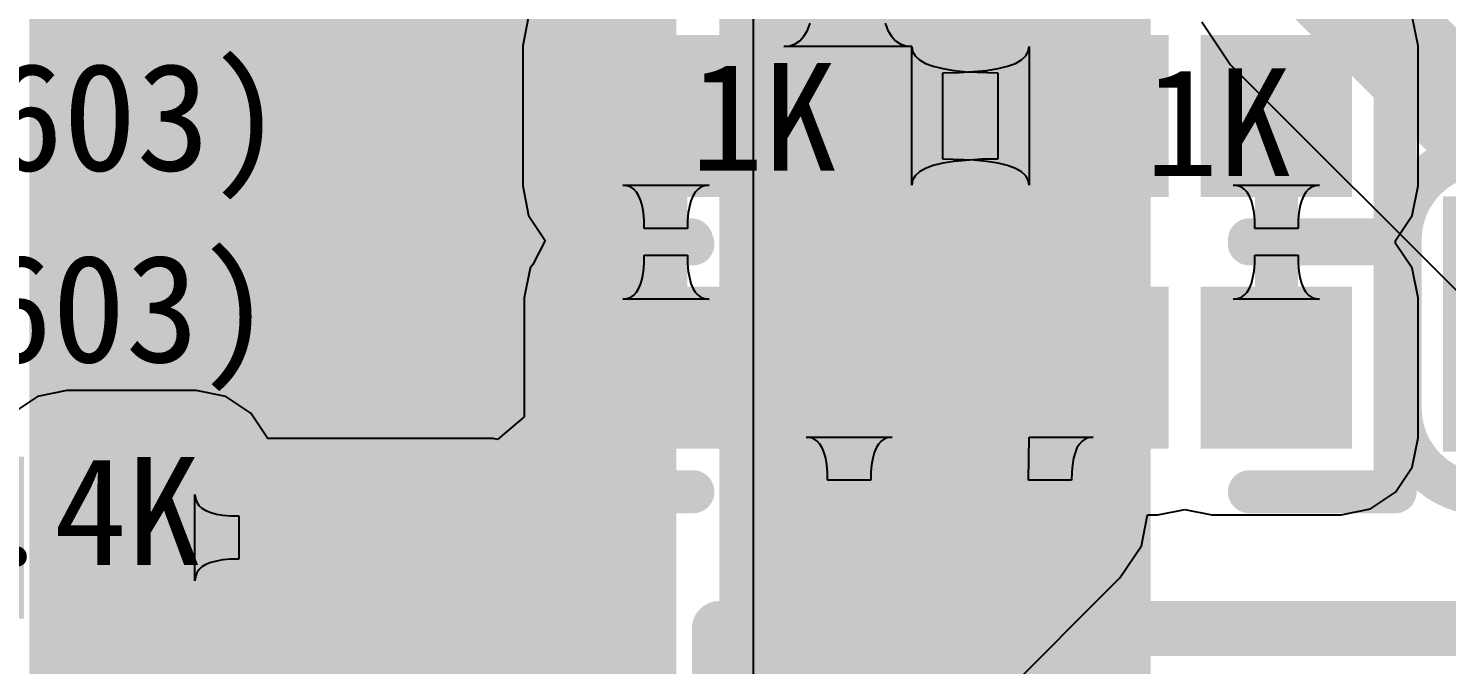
# Model space of a CAD drawing. Header units: millimetres. Extents: x -30 to 3.5, y -1.1 to 91.3.
# Drawn here: x -19.43 to -12.85, y 38.55 to 41.5 of the extents above; entities that cross this region are included whole.
import ezdxf

# ---------------------------------------------------------------- set-up
doc = ezdxf.new("R2010")
doc.units = ezdxf.units.MM
for name, color, linetype in [('BottomLayer', 5, 'Continuous'), ('TopLayer', 1, 'Continuous'), ('TopOverlay', 2, 'Continuous'), ('TopPaste', 8, 'Continuous'), ('TopSolder', 216, 'Continuous')]:
    doc.layers.add(name, color=color, linetype=linetype)

# ---------------------------------------------------------------- blocks, each defined once
blk = doc.blocks.new('ESOP_8_L4_9_W3_9_P1_27_LS6_0_BL_EP_4')
at = {"layer": 'TopOverlay', "const_width": 0.254}
for points in [[(-2.549906, 2.050034), (2.55016, 2.050034)], [(2.549906, 2.050034), (2.549906, -2.050034)]]:
    blk.add_lwpolyline(points, dxfattribs=at)
at = {"layer": 'TopOverlay', "const_width": 0.127}
for points in [[(2.486406, 2.050034, 1), (2.613406, 2.050034, 1)], [(2.48666, 2.050034, 1), (2.61366, 2.050034, 1)]]:
    blk.add_lwpolyline(points, format="xyb", close=True, dxfattribs=at)
blk = doc.blocks.new('LC_0402_R_5')
at = {"layer": 'TopLayer'}
for points in [[(-0.725, -0.325), (-0.125, -0.325), (-0.725, 0.325), (-0.125, 0.325)], [(0.125, -0.325), (0.725, -0.325), (0.125, 0.325), (0.725, 0.325)]]:
    blk.add_solid(points, dxfattribs=at)
at = {"layer": 'TopOverlay', "const_width": 0.2}
for points in [[(-0.975, 0.575), (-0.3, 0.575)], [(-0.975, -0.575), (-0.975, 0.575)], [(0.3, 0.575), (0.975, 0.575)], [(0.975, -0.575), (0.975, 0.575)], [(-0.975, -0.575), (-0.3, -0.575)], [(0.3, -0.575), (0.975, -0.575)]]:
    blk.add_lwpolyline(points, dxfattribs=at)
at = {"layer": 'TopOverlay', "const_width": 0.1}
for points in [[(-1.025, 0.575, 1), (-0.925, 0.575, 1)], [(-1.025, 0.575, 1), (-0.925, 0.575, 1)], [(-0.35, 0.575, 1), (-0.25, 0.575, 1)], [(0.25, 0.575, 1), (0.35, 0.575, 1)], [(0.925, 0.575, 1), (1.025, 0.575, 1)], [(0.925, 0.575, 1), (1.025, 0.575, 1)], [(-1.025, -0.575, 1), (-0.925, -0.575, 1)], [(-1.025, -0.575, 1), (-0.925, -0.575, 1)], [(-0.35, -0.575, 1), (-0.25, -0.575, 1)], [(0.25, -0.575, 1), (0.35, -0.575, 1)], [(0.925, -0.575, 1), (1.025, -0.575, 1)], [(0.925, -0.575, 1), (1.025, -0.575, 1)]]:
    blk.add_lwpolyline(points, format="xyb", close=True, dxfattribs=at)
at = {"layer": 'TopPaste'}
for points in [[(-0.725, -0.325), (-0.125, -0.325), (-0.725, 0.325), (-0.125, 0.325)], [(0.125, -0.325), (0.725, -0.325), (0.125, 0.325), (0.725, 0.325)]]:
    blk.add_solid(points, dxfattribs=at)
at = {"layer": 'TopSolder'}
for points in [[(-0.7758, -0.3758), (-0.0742, -0.3758), (-0.7758, 0.3758), (-0.0742, 0.3758)], [(0.0742, -0.3758), (0.7758, -0.3758), (0.0742, 0.3758), (0.7758, 0.3758)]]:
    blk.add_solid(points, dxfattribs=at)
blk = doc.blocks.new('LC_0402_R_11')
at = {"layer": 'TopLayer'}
for points in [[(-0.725, -0.325), (-0.125, -0.325), (-0.725, 0.325), (-0.125, 0.325)], [(0.125, -0.325), (0.725, -0.325), (0.125, 0.325), (0.725, 0.325)]]:
    blk.add_solid(points, dxfattribs=at)
at = {"layer": 'TopOverlay', "const_width": 0.2}
for points in [[(-0.975, 0.575), (-0.3, 0.575)], [(-0.975, -0.575), (-0.975, 0.575)], [(0.3, 0.575), (0.975, 0.575)], [(0.975, -0.575), (0.975, 0.575)], [(-0.975, -0.575), (-0.3, -0.575)], [(0.3, -0.575), (0.975, -0.575)]]:
    blk.add_lwpolyline(points, dxfattribs=at)
at = {"layer": 'TopOverlay', "const_width": 0.1}
for points in [[(-1.025, 0.575, 1), (-0.925, 0.575, 1)], [(-1.025, 0.575, 1), (-0.925, 0.575, 1)], [(-0.35, 0.575, 1), (-0.25, 0.575, 1)], [(0.25, 0.575, 1), (0.35, 0.575, 1)], [(0.925, 0.575, 1), (1.025, 0.575, 1)], [(0.925, 0.575, 1), (1.025, 0.575, 1)], [(-1.025, -0.575, 1), (-0.925, -0.575, 1)], [(-1.025, -0.575, 1), (-0.925, -0.575, 1)], [(-0.35, -0.575, 1), (-0.25, -0.575, 1)], [(0.25, -0.575, 1), (0.35, -0.575, 1)], [(0.925, -0.575, 1), (1.025, -0.575, 1)], [(0.925, -0.575, 1), (1.025, -0.575, 1)]]:
    blk.add_lwpolyline(points, format="xyb", close=True, dxfattribs=at)
at = {"layer": 'TopPaste'}
for points in [[(-0.725, -0.325), (-0.125, -0.325), (-0.725, 0.325), (-0.125, 0.325)], [(0.125, -0.325), (0.725, -0.325), (0.125, 0.325), (0.725, 0.325)]]:
    blk.add_solid(points, dxfattribs=at)
at = {"layer": 'TopSolder'}
for points in [[(-0.7758, -0.3758), (-0.0742, -0.3758), (-0.7758, 0.3758), (-0.0742, 0.3758)], [(0.0742, -0.3758), (0.7758, -0.3758), (0.0742, 0.3758), (0.7758, 0.3758)]]:
    blk.add_solid(points, dxfattribs=at)
blk = doc.blocks.new('LC_0402_R_15')
at = {"layer": 'TopLayer'}
for points in [[(-0.725, -0.325), (-0.125, -0.325), (-0.725, 0.325), (-0.125, 0.325)], [(0.125, -0.325), (0.725, -0.325), (0.125, 0.325), (0.725, 0.325)]]:
    blk.add_solid(points, dxfattribs=at)
at = {"layer": 'TopOverlay', "const_width": 0.2}
for points in [[(-0.975, 0.575), (-0.3, 0.575)], [(-0.975, -0.575), (-0.975, 0.575)], [(0.3, 0.575), (0.975, 0.575)], [(0.975, -0.575), (0.975, 0.575)], [(-0.975, -0.575), (-0.3, -0.575)], [(0.3, -0.575), (0.975, -0.575)]]:
    blk.add_lwpolyline(points, dxfattribs=at)
at = {"layer": 'TopOverlay', "const_width": 0.1}
for points in [[(-1.025, 0.575, 1), (-0.925, 0.575, 1)], [(-1.025, 0.575, 1), (-0.925, 0.575, 1)], [(-0.35, 0.575, 1), (-0.25, 0.575, 1)], [(0.25, 0.575, 1), (0.35, 0.575, 1)], [(0.925, 0.575, 1), (1.025, 0.575, 1)], [(0.925, 0.575, 1), (1.025, 0.575, 1)], [(-1.025, -0.575, 1), (-0.925, -0.575, 1)], [(-1.025, -0.575, 1), (-0.925, -0.575, 1)], [(-0.35, -0.575, 1), (-0.25, -0.575, 1)], [(0.25, -0.575, 1), (0.35, -0.575, 1)], [(0.925, -0.575, 1), (1.025, -0.575, 1)], [(0.925, -0.575, 1), (1.025, -0.575, 1)]]:
    blk.add_lwpolyline(points, format="xyb", close=True, dxfattribs=at)
at = {"layer": 'TopPaste'}
for points in [[(-0.725, -0.325), (-0.125, -0.325), (-0.725, 0.325), (-0.125, 0.325)], [(0.125, -0.325), (0.725, -0.325), (0.125, 0.325), (0.725, 0.325)]]:
    blk.add_solid(points, dxfattribs=at)
at = {"layer": 'TopSolder'}
for points in [[(-0.7758, -0.3758), (-0.0742, -0.3758), (-0.7758, 0.3758), (-0.0742, 0.3758)], [(0.0742, -0.3758), (0.7758, -0.3758), (0.0742, 0.3758), (0.7758, 0.3758)]]:
    blk.add_solid(points, dxfattribs=at)
blk = doc.blocks.new('LC_0402_R_16')
at = {"layer": 'TopLayer'}
for points in [[(-0.725, -0.325), (-0.125, -0.325), (-0.725, 0.325), (-0.125, 0.325)], [(0.125, -0.325), (0.725, -0.325), (0.125, 0.325), (0.725, 0.325)]]:
    blk.add_solid(points, dxfattribs=at)
at = {"layer": 'TopOverlay', "const_width": 0.2}
for points in [[(-0.3, 0.575), (-0.975, 0.575)], [(-0.975, 0.575), (-0.975, -0.575)], [(0.975, 0.575), (0.3, 0.575)], [(0.975, 0.575), (0.975, -0.575)], [(-0.3, -0.575), (-0.975, -0.575)], [(0.975, -0.575), (0.3, -0.575)]]:
    blk.add_lwpolyline(points, dxfattribs=at)
at = {"layer": 'TopOverlay', "const_width": 0.1}
for points in [[(-1.025, 0.575, 1), (-0.925, 0.575, 1)], [(-1.025, 0.575, 1), (-0.925, 0.575, 1)], [(-0.35, 0.575, 1), (-0.25, 0.575, 1)], [(0.25, 0.575, 1), (0.35, 0.575, 1)], [(0.925, 0.575, 1), (1.025, 0.575, 1)], [(0.925, 0.575, 1), (1.025, 0.575, 1)], [(-1.025, -0.575, 1), (-0.925, -0.575, 1)], [(-1.025, -0.575, 1), (-0.925, -0.575, 1)], [(-0.35, -0.575, 1), (-0.25, -0.575, 1)], [(0.25, -0.575, 1), (0.35, -0.575, 1)], [(0.925, -0.575, 1), (1.025, -0.575, 1)], [(0.925, -0.575, 1), (1.025, -0.575, 1)]]:
    blk.add_lwpolyline(points, format="xyb", close=True, dxfattribs=at)
at = {"layer": 'TopPaste'}
for points in [[(-0.725, -0.325), (-0.125, -0.325), (-0.725, 0.325), (-0.125, 0.325)], [(0.125, -0.325), (0.725, -0.325), (0.125, 0.325), (0.725, 0.325)]]:
    blk.add_solid(points, dxfattribs=at)
at = {"layer": 'TopSolder'}
for points in [[(-0.7758, -0.3758), (-0.0742, -0.3758), (-0.7758, 0.3758), (-0.0742, 0.3758)], [(0.0742, -0.3758), (0.7758, -0.3758), (0.0742, 0.3758), (0.7758, 0.3758)]]:
    blk.add_solid(points, dxfattribs=at)
blk = doc.blocks.new('LC_0402_R_30')
at = {"layer": 'TopLayer'}
for points in [[(-0.725, -0.325), (-0.125, -0.325), (-0.725, 0.325), (-0.125, 0.325)], [(0.125, -0.325), (0.725, -0.325), (0.125, 0.325), (0.725, 0.325)]]:
    blk.add_solid(points, dxfattribs=at)
at = {"layer": 'TopOverlay', "const_width": 0.2}
for points in [[(-0.3, 0.575), (-0.975, 0.575)], [(-0.975, 0.575), (-0.975, -0.575)], [(0.975, 0.575), (0.3, 0.575)], [(0.975, 0.575), (0.975, -0.575)], [(-0.3, -0.575), (-0.975, -0.575)], [(0.975, -0.575), (0.3, -0.575)]]:
    blk.add_lwpolyline(points, dxfattribs=at)
at = {"layer": 'TopOverlay', "const_width": 0.1}
for points in [[(-1.025, 0.575, 1), (-0.925, 0.575, 1)], [(-1.025, 0.575, 1), (-0.925, 0.575, 1)], [(-0.35, 0.575, 1), (-0.25, 0.575, 1)], [(0.25, 0.575, 1), (0.35, 0.575, 1)], [(0.925, 0.575, 1), (1.025, 0.575, 1)], [(0.925, 0.575, 1), (1.025, 0.575, 1)], [(-1.025, -0.575, 1), (-0.925, -0.575, 1)], [(-1.025, -0.575, 1), (-0.925, -0.575, 1)], [(-0.35, -0.575, 1), (-0.25, -0.575, 1)], [(0.25, -0.575, 1), (0.35, -0.575, 1)], [(0.925, -0.575, 1), (1.025, -0.575, 1)], [(0.925, -0.575, 1), (1.025, -0.575, 1)]]:
    blk.add_lwpolyline(points, format="xyb", close=True, dxfattribs=at)
at = {"layer": 'TopPaste'}
for points in [[(-0.725, -0.325), (-0.125, -0.325), (-0.725, 0.325), (-0.125, 0.325)], [(0.125, -0.325), (0.725, -0.325), (0.125, 0.325), (0.725, 0.325)]]:
    blk.add_solid(points, dxfattribs=at)
at = {"layer": 'TopSolder'}
for points in [[(-0.7758, -0.3758), (-0.0742, -0.3758), (-0.7758, 0.3758), (-0.0742, 0.3758)], [(0.0742, -0.3758), (0.7758, -0.3758), (0.0742, 0.3758), (0.7758, 0.3758)]]:
    blk.add_solid(points, dxfattribs=at)
blk = doc.blocks.new('LC_0603_C_40')
at = {"layer": 'TopLayer'}
for points in [[(-1.235, -0.49), (-0.305, -0.49), (-1.235, 0.49), (-0.305, 0.49)], [(0.305, -0.49), (1.235, -0.49), (0.305, 0.49), (1.235, 0.49)]]:
    blk.add_solid(points, dxfattribs=at)
at = {"layer": 'TopOverlay', "const_width": 0.2}
for points in [[(-1.535, 0.39, -0.414213), (-1.135, 0.79)], [(1.135, 0.79, -0.414213), (1.535, 0.39)], [(-1.135, -0.79, -0.414213), (-1.535, -0.39)], [(1.535, -0.39, -0.414213), (1.135, -0.79)]]:
    blk.add_lwpolyline(points, format="xyb", dxfattribs=at)
for points in [[(-0.4, 0.79), (-1.135, 0.79)], [(1.135, 0.79), (0.4, 0.79)], [(-1.535, 0.39), (-1.535, -0.39)], [(1.535, 0.39), (1.535, -0.39)], [(-0.4, -0.79), (-1.135, -0.79)], [(1.135, -0.79), (0.4, -0.79)]]:
    blk.add_lwpolyline(points, dxfattribs=at)
at = {"layer": 'TopOverlay', "const_width": 0.1}
for points in [[(-1.185, 0.79, 1), (-1.085, 0.79, 1)], [(-1.185, 0.79, 1), (-1.085, 0.79, 1)], [(-0.45, 0.79, 1), (-0.35, 0.79, 1)], [(0.35, 0.79, 1), (0.45, 0.79, 1)], [(1.085, 0.79, 1), (1.185, 0.79, 1)], [(1.085, 0.79, 1), (1.185, 0.79, 1)], [(-1.585, 0.39, 1), (-1.485, 0.39, 1)], [(-1.585, 0.39, 1), (-1.485, 0.39, 1)], [(1.485, 0.39, 1), (1.585, 0.39, 1)], [(1.485, 0.39, 1), (1.585, 0.39, 1)], [(-1.585, -0.39, 1), (-1.485, -0.39, 1)], [(-1.585, -0.39, 1), (-1.485, -0.39, 1)], [(1.485, -0.39, 1), (1.585, -0.39, 1)], [(1.485, -0.39, 1), (1.585, -0.39, 1)], [(-1.185, -0.79, 1), (-1.085, -0.79, 1)], [(-1.185, -0.79, 1), (-1.085, -0.79, 1)], [(-0.45, -0.79, 1), (-0.35, -0.79, 1)], [(0.35, -0.79, 1), (0.45, -0.79, 1)], [(1.085, -0.79, 1), (1.185, -0.79, 1)], [(1.085, -0.79, 1), (1.185, -0.79, 1)]]:
    blk.add_lwpolyline(points, format="xyb", close=True, dxfattribs=at)
at = {"layer": 'TopPaste'}
for points in [[(-1.235, -0.49), (-0.305, -0.49), (-1.235, 0.49), (-0.305, 0.49)], [(0.305, -0.49), (1.235, -0.49), (0.305, 0.49), (1.235, 0.49)]]:
    blk.add_solid(points, dxfattribs=at)
at = {"layer": 'TopSolder'}
for points in [[(-1.3366, -0.5916), (-0.2034, -0.5916), (-1.3366, 0.5916), (-0.2034, 0.5916)], [(0.2034, -0.5916), (1.3366, -0.5916), (0.2034, 0.5916), (1.3366, 0.5916)]]:
    blk.add_solid(points, dxfattribs=at)
blk = doc.blocks.new('LC_0603_C_43')
at = {"layer": 'TopLayer'}
for points in [[(-1.235, -0.49), (-0.305, -0.49), (-1.235, 0.49), (-0.305, 0.49)], [(0.305, -0.49), (1.235, -0.49), (0.305, 0.49), (1.235, 0.49)]]:
    blk.add_solid(points, dxfattribs=at)
at = {"layer": 'TopOverlay', "const_width": 0.2}
for points in [[(-1.535, 0.39, -0.414213), (-1.135, 0.79)], [(1.135, 0.79, -0.414213), (1.535, 0.39)], [(-1.135, -0.79, -0.414213), (-1.535, -0.39)], [(1.535, -0.39, -0.414213), (1.135, -0.79)]]:
    blk.add_lwpolyline(points, format="xyb", dxfattribs=at)
for points in [[(-0.4, 0.79), (-1.135, 0.79)], [(1.135, 0.79), (0.4, 0.79)], [(-1.535, 0.39), (-1.535, -0.39)], [(1.535, 0.39), (1.535, -0.39)], [(-0.4, -0.79), (-1.135, -0.79)], [(1.135, -0.79), (0.4, -0.79)]]:
    blk.add_lwpolyline(points, dxfattribs=at)
at = {"layer": 'TopOverlay', "const_width": 0.1}
for points in [[(-1.185, 0.79, 1), (-1.085, 0.79, 1)], [(-1.185, 0.79, 1), (-1.085, 0.79, 1)], [(-0.45, 0.79, 1), (-0.35, 0.79, 1)], [(0.35, 0.79, 1), (0.45, 0.79, 1)], [(1.085, 0.79, 1), (1.185, 0.79, 1)], [(1.085, 0.79, 1), (1.185, 0.79, 1)], [(-1.585, 0.39, 1), (-1.485, 0.39, 1)], [(-1.585, 0.39, 1), (-1.485, 0.39, 1)], [(1.485, 0.39, 1), (1.585, 0.39, 1)], [(1.485, 0.39, 1), (1.585, 0.39, 1)], [(-1.585, -0.39, 1), (-1.485, -0.39, 1)], [(-1.585, -0.39, 1), (-1.485, -0.39, 1)], [(1.485, -0.39, 1), (1.585, -0.39, 1)], [(1.485, -0.39, 1), (1.585, -0.39, 1)], [(-1.185, -0.79, 1), (-1.085, -0.79, 1)], [(-1.185, -0.79, 1), (-1.085, -0.79, 1)], [(-0.45, -0.79, 1), (-0.35, -0.79, 1)], [(0.35, -0.79, 1), (0.45, -0.79, 1)], [(1.085, -0.79, 1), (1.185, -0.79, 1)], [(1.085, -0.79, 1), (1.185, -0.79, 1)]]:
    blk.add_lwpolyline(points, format="xyb", close=True, dxfattribs=at)
at = {"layer": 'TopPaste'}
for points in [[(-1.235, -0.49), (-0.305, -0.49), (-1.235, 0.49), (-0.305, 0.49)], [(0.305, -0.49), (1.235, -0.49), (0.305, 0.49), (1.235, 0.49)]]:
    blk.add_solid(points, dxfattribs=at)
at = {"layer": 'TopSolder'}
for points in [[(-1.3366, -0.5916), (-0.2034, -0.5916), (-1.3366, 0.5916), (-0.2034, 0.5916)], [(0.2034, -0.5916), (1.3366, -0.5916), (0.2034, 0.5916), (1.3366, 0.5916)]]:
    blk.add_solid(points, dxfattribs=at)

msp = doc.modelspace()

# ---------------------------------------------------------------- linework, layer by layer
at = {"layer": 'BottomLayer'}
for p, q in [((-16.064, 29.5248), (-16.064, 82.78)), ((-13.9862, 41.5333), (-13.8536, 41.3348)), ((-13.8536, 41.3348), (-12.5086, 39.9898))]:
    msp.add_line(p, q, dxfattribs=at)
for points, const_width in [([(-17.923, 29.3784), (-17.923, 83.55)], 3), ([(-15.223, 36.8696), (-15.223, 51.943)], 2), ([(-13.421, 41.7674), (-11.8968, 40.2432)], 0.5)]:
    msp.add_lwpolyline(points, dxfattribs=dict(at, const_width=const_width))
at = {"layer": 'TopLayer'}
for p, q in [((-17.1075, 41.5588), (-17.1347, 41.4222)), ((-15.8145, 41.4939), (-15.8013, 41.5269)), ((-15.4543, 41.5269), (-15.4411, 41.4939)), ((-12.9829, 41.4222), (-13.0101, 41.5588)), ((-15.8966, 41.4219), (-15.8717, 41.4309)), ((-15.8717, 41.4309), (-15.8497, 41.4459)), ((-15.8497, 41.4459), (-15.8306, 41.4669)), ((-15.8306, 41.4669), (-15.8145, 41.4939)), ((-15.4411, 41.4939), (-15.425, 41.4669)), ((-15.425, 41.4669), (-15.4059, 41.4459)), ((-15.4059, 41.4459), (-15.3839, 41.4309)), ((-15.3839, 41.4309), (-15.359, 41.4219)), ((-17.1347, 41.4222), (-17.1347, 40.7722)), ((-15.9245, 41.4189), (-15.8966, 41.4219)), ((-15.3311, 41.4189), (-15.9245, 41.4189)), ((-15.359, 41.4219), (-15.3311, 41.4189)), ((-15.3311, 40.7755), (-15.3311, 41.4189)), ((-15.3311, 41.4189), (-15.3271, 41.3958)), ((-15.3271, 41.3958), (-15.3151, 41.3751)), ((-15.3151, 41.3751), (-15.2951, 41.3568)), ((-14.8225, 41.3568), (-14.8025, 41.3751)), ((-14.8025, 41.3751), (-14.7905, 41.3958)), ((-14.7905, 41.3958), (-14.7865, 41.4189)), ((-14.7865, 41.4189), (-14.7865, 40.7755)), ((-12.9829, 40.7722), (-12.9829, 41.4222)), ((-15.2951, 41.3568), (-15.2671, 41.341)), ((-15.2671, 41.341), (-15.2311, 41.3276)), ((-15.2311, 41.3276), (-15.1871, 41.3167)), ((-15.1871, 41.3167), (-15.1351, 41.3082)), ((-15.1351, 41.3082), (-15.0751, 41.3021)), ((-15.1105, 41.2984), (-14.9825, 41.3082)), ((-15.0751, 41.3021), (-14.9311, 41.2972)), ((-14.9825, 41.3082), (-14.9305, 41.3167)), ((-14.9305, 41.3167), (-14.8865, 41.3276)), ((-14.8865, 41.3276), (-14.8505, 41.341)), ((-14.8505, 41.341), (-14.8225, 41.3568)), ((-15.1865, 41.2972), (-15.1105, 41.2984)), ((-15.1865, 40.8972), (-15.1865, 41.2972)), ((-14.9311, 41.2972), (-14.9311, 40.8972)), ((-15.2671, 40.8534), (-15.2951, 40.8376)), ((-15.2311, 40.8668), (-15.2671, 40.8534)), ((-15.1871, 40.8777), (-15.2311, 40.8668)), ((-15.1351, 40.8862), (-15.1871, 40.8777)), ((-15.0425, 40.8923), (-15.1865, 40.8972)), ((-15.0071, 40.896), (-15.1351, 40.8862)), ((-14.9825, 40.8862), (-15.0425, 40.8923)), ((-14.9311, 40.8972), (-15.0071, 40.896)), ((-14.9305, 40.8777), (-14.9825, 40.8862)), ((-14.8865, 40.8668), (-14.9305, 40.8777)), ((-14.8505, 40.8534), (-14.8865, 40.8668)), ((-14.8225, 40.8376), (-14.8505, 40.8534)), ((-16.652, 40.7735), (-16.671, 40.7755)), ((-16.671, 40.7755), (-16.271, 40.7755)), ((-16.635, 40.7675), (-16.652, 40.7735)), ((-16.29, 40.7735), (-16.307, 40.7675)), ((-16.271, 40.7755), (-16.29, 40.7735)), ((-15.3271, 40.7986), (-15.3311, 40.7755)), ((-15.3151, 40.8193), (-15.3271, 40.7986)), ((-15.2951, 40.8376), (-15.3151, 40.8193)), ((-14.8025, 40.8193), (-14.8225, 40.8376)), ((-14.7905, 40.7986), (-14.8025, 40.8193)), ((-14.7865, 40.7755), (-14.7905, 40.7986)), ((-13.8208, 40.7735), (-13.8398, 40.7755)), ((-13.8398, 40.7755), (-13.4398, 40.7755)), ((-13.8038, 40.7675), (-13.8208, 40.7735)), ((-13.4588, 40.7735), (-13.4758, 40.7675)), ((-13.4398, 40.7755), (-13.4588, 40.7735)), ((-17.1347, 40.7722), (-17.1075, 40.6356)), ((-16.62, 40.7575), (-16.635, 40.7675)), ((-16.607, 40.7435), (-16.62, 40.7575)), ((-16.596, 40.7255), (-16.607, 40.7435)), ((-16.587, 40.7035), (-16.596, 40.7255)), ((-16.346, 40.7255), (-16.355, 40.7035)), ((-16.335, 40.7435), (-16.346, 40.7255)), ((-16.322, 40.7575), (-16.335, 40.7435)), ((-16.307, 40.7675), (-16.322, 40.7575)), ((-13.7888, 40.7575), (-13.8038, 40.7675)), ((-13.7758, 40.7435), (-13.7888, 40.7575)), ((-13.7648, 40.7255), (-13.7758, 40.7435)), ((-13.7558, 40.7035), (-13.7648, 40.7255)), ((-13.5148, 40.7255), (-13.5238, 40.7035)), ((-13.5038, 40.7435), (-13.5148, 40.7255)), ((-13.4908, 40.7575), (-13.5038, 40.7435)), ((-13.4758, 40.7675), (-13.4908, 40.7575)), ((-13.0101, 40.6356), (-12.9829, 40.7722)), ((-16.58, 40.6775), (-16.587, 40.7035)), ((-16.575, 40.6475), (-16.58, 40.6775)), ((-16.572, 40.6135), (-16.575, 40.6475)), ((-16.367, 40.6475), (-16.37, 40.6135)), ((-16.362, 40.6775), (-16.367, 40.6475)), ((-16.355, 40.7035), (-16.362, 40.6775)), ((-13.7488, 40.6775), (-13.7558, 40.7035)), ((-13.7438, 40.6475), (-13.7488, 40.6775)), ((-13.7408, 40.6135), (-13.7438, 40.6475)), ((-13.5358, 40.6475), (-13.5388, 40.6135)), ((-13.5308, 40.6775), (-13.5358, 40.6475)), ((-13.5238, 40.7035), (-13.5308, 40.6775)), ((-17.1075, 40.6356), (-17.0301, 40.5199)), ((-16.571, 40.5755), (-16.572, 40.6135)), ((-16.371, 40.5755), (-16.571, 40.5755)), ((-16.37, 40.6135), (-16.371, 40.5755)), ((-13.7398, 40.5755), (-13.7408, 40.6135)), ((-13.5398, 40.5755), (-13.7398, 40.5755)), ((-13.5388, 40.6135), (-13.5398, 40.5755)), ((-13.0875, 40.5199), (-13.0101, 40.6356)), ((-17.0301, 40.5199), (-17.0885, 40.4086)), ((-13.0875, 40.5061), (-13.0875, 40.5199)), ((-16.572, 40.4119), (-16.571, 40.4505)), ((-16.571, 40.4505), (-16.371, 40.4505)), ((-16.371, 40.4505), (-16.37, 40.4119)), ((-13.7408, 40.4119), (-13.7398, 40.4505)), ((-13.7398, 40.4505), (-13.5398, 40.4505)), ((-13.5398, 40.4505), (-13.5388, 40.4119)), ((-13.0101, 40.3904), (-13.0875, 40.5061)), ((-17.1007, 40.3904), (-17.1279, 40.2538)), ((-17.0885, 40.4086), (-17.1007, 40.3904)), ((-16.575, 40.3774), (-16.572, 40.4119)), ((-16.37, 40.4119), (-16.367, 40.3774)), ((-13.7438, 40.3774), (-13.7408, 40.4119)), ((-13.5388, 40.4119), (-13.5358, 40.3774)), ((-12.9829, 40.2538), (-13.0101, 40.3904)), ((-16.596, 40.2982), (-16.587, 40.3205)), ((-16.587, 40.3205), (-16.58, 40.3469)), ((-16.58, 40.3469), (-16.575, 40.3774)), ((-16.367, 40.3774), (-16.362, 40.3469)), ((-16.362, 40.3469), (-16.355, 40.3205)), ((-16.355, 40.3205), (-16.346, 40.2982)), ((-13.7648, 40.2982), (-13.7558, 40.3205)), ((-13.7558, 40.3205), (-13.7488, 40.3469)), ((-13.7488, 40.3469), (-13.7438, 40.3774)), ((-13.5358, 40.3774), (-13.5308, 40.3469)), ((-13.5308, 40.3469), (-13.5238, 40.3205)), ((-13.5238, 40.3205), (-13.5148, 40.2982)), ((-17.1279, 40.2538), (-17.1279, 39.701)), ((-16.671, 40.2475), (-16.652, 40.2495)), ((-16.271, 40.2475), (-16.671, 40.2475)), ((-16.652, 40.2495), (-16.635, 40.2556)), ((-16.635, 40.2556), (-16.62, 40.2657)), ((-16.62, 40.2657), (-16.607, 40.2799)), ((-16.607, 40.2799), (-16.596, 40.2982)), ((-16.346, 40.2982), (-16.335, 40.2799)), ((-16.335, 40.2799), (-16.322, 40.2657)), ((-16.322, 40.2657), (-16.307, 40.2556)), ((-16.307, 40.2556), (-16.29, 40.2495)), ((-16.29, 40.2495), (-16.271, 40.2475)), ((-13.8398, 40.2475), (-13.8208, 40.2495)), ((-13.4398, 40.2475), (-13.8398, 40.2475)), ((-13.8208, 40.2495), (-13.8038, 40.2556)), ((-13.8038, 40.2556), (-13.7888, 40.2657)), ((-13.7888, 40.2657), (-13.7758, 40.2799)), ((-13.7758, 40.2799), (-13.7648, 40.2982)), ((-13.5148, 40.2982), (-13.5038, 40.2799)), ((-13.5038, 40.2799), (-13.4908, 40.2657)), ((-13.4908, 40.2657), (-13.4758, 40.2556)), ((-13.4758, 40.2556), (-13.4588, 40.2495)), ((-13.4588, 40.2495), (-13.4398, 40.2475)), ((-12.9829, 39.6038), (-12.9829, 40.2538)), ((-19.385, 39.7961), (-19.5007, 39.7187)), ((-19.2484, 39.8233), (-19.385, 39.7961)), ((-18.6484, 39.8233), (-19.2484, 39.8233)), ((-18.5118, 39.7961), (-18.6484, 39.8233)), ((-18.3961, 39.7187), (-18.5118, 39.7961)), ((-18.3187, 39.603), (-18.3961, 39.7187)), ((-17.1279, 39.701), (-17.2517, 39.5962)), ((-18.3182, 39.6002), (-18.3187, 39.603)), ((-17.272, 39.6002), (-18.3182, 39.6002)), ((-17.2517, 39.5962), (-17.272, 39.6002)), ((-15.802, 39.6051), (-15.821, 39.6071)), ((-15.821, 39.6071), (-15.421, 39.6071)), ((-15.785, 39.5991), (-15.802, 39.6051)), ((-15.77, 39.5891), (-15.785, 39.5991)), ((-15.757, 39.5751), (-15.77, 39.5891)), ((-15.472, 39.5891), (-15.485, 39.5751)), ((-15.457, 39.5991), (-15.472, 39.5891)), ((-15.44, 39.6051), (-15.457, 39.5991)), ((-15.421, 39.6071), (-15.44, 39.6051)), ((-14.7898, 39.4071), (-14.7865, 39.6071)), ((-14.7865, 39.6071), (-14.4898, 39.6071)), ((-14.5408, 39.5891), (-14.5538, 39.5751)), ((-14.5258, 39.5991), (-14.5408, 39.5891)), ((-14.5088, 39.6051), (-14.5258, 39.5991)), ((-14.4898, 39.6071), (-14.5088, 39.6051)), ((-13.0101, 39.4672), (-12.9829, 39.6038)), ((-15.746, 39.5571), (-15.757, 39.5751)), ((-15.737, 39.5351), (-15.746, 39.5571)), ((-15.73, 39.5091), (-15.737, 39.5351)), ((-15.505, 39.5351), (-15.512, 39.5091)), ((-15.496, 39.5571), (-15.505, 39.5351)), ((-15.485, 39.5751), (-15.496, 39.5571)), ((-14.5738, 39.5351), (-14.5808, 39.5091)), ((-14.5648, 39.5571), (-14.5738, 39.5351)), ((-14.5538, 39.5751), (-14.5648, 39.5571)), ((-15.725, 39.4791), (-15.73, 39.5091)), ((-15.722, 39.4451), (-15.725, 39.4791)), ((-15.517, 39.4791), (-15.52, 39.4451)), ((-15.512, 39.5091), (-15.517, 39.4791)), ((-14.5858, 39.4791), (-14.5888, 39.4451)), ((-14.5808, 39.5091), (-14.5858, 39.4791)), ((-13.0875, 39.3515), (-13.0101, 39.4672)), ((-15.721, 39.4071), (-15.722, 39.4451)), ((-15.521, 39.4071), (-15.721, 39.4071)), ((-15.52, 39.4451), (-15.521, 39.4071)), ((-14.5898, 39.4071), (-14.7898, 39.4071)), ((-14.5888, 39.4451), (-14.5898, 39.4071)), ((-18.6547, 38.9414), (-18.6547, 39.3414)), ((-18.6547, 39.3414), (-18.6527, 39.3224)), ((-13.2032, 39.2741), (-13.0875, 39.3515)), ((-18.6527, 39.3224), (-18.6466, 39.3054)), ((-18.6466, 39.3054), (-18.6365, 39.2904)), ((-18.6365, 39.2904), (-18.6223, 39.2774)), ((-18.6223, 39.2774), (-18.604, 39.2664)), ((-18.604, 39.2664), (-18.5817, 39.2574)), ((-14.1898, 39.2469), (-14.0648, 39.2718)), ((-14.0648, 39.2718), (-13.9398, 39.2469)), ((-13.3398, 39.2469), (-13.2032, 39.2741)), ((-18.5817, 39.2574), (-18.5553, 39.2504)), ((-18.5553, 39.2504), (-18.5248, 39.2454)), ((-18.5248, 39.2454), (-18.4903, 39.2424)), ((-18.4903, 39.2424), (-18.4517, 39.2414)), ((-18.4517, 39.2414), (-18.4517, 39.0414)), ((-14.2659, 39.1027), (-14.2372, 39.2469)), ((-14.2372, 39.2469), (-14.1898, 39.2469)), ((-13.9398, 39.2469), (-13.3398, 39.2469)), ((-14.3654, 38.9539), (-14.2659, 39.1027)), ((-18.6223, 39.0054), (-18.6365, 38.9924)), ((-18.604, 39.0164), (-18.6223, 39.0054)), ((-18.5817, 39.0254), (-18.604, 39.0164)), ((-18.5553, 39.0324), (-18.5817, 39.0254)), ((-18.5248, 39.0374), (-18.5553, 39.0324)), ((-18.4903, 39.0404), (-18.5248, 39.0374)), ((-18.4517, 39.0414), (-18.4903, 39.0404)), ((-18.6527, 38.9604), (-18.6547, 38.9414)), ((-18.6466, 38.9774), (-18.6527, 38.9604)), ((-18.6365, 38.9924), (-18.6466, 38.9774)), ((-15.2727, 38.0466), (-14.3654, 38.9539))]:
    msp.add_line(p, q, dxfattribs=at)
for points, const_width in [([(-15.6278, 41.0972), (-15.6278, 42.0692)], 0.3), ([(-15.6278, 41.0972), (-14.4898, 41.0972)], 0.4), ([(-16.4778, 41.0972), (-16.471, 41.0904)], 0.2), ([(-16.471, 39.9288), (-16.471, 41.0904)], 0.2), ([(-13.6398, 39.9288), (-13.6398, 41.0972)], 0.2), ([(-15.621, 38.9128), (-15.621, 39.9288)], 0.2), ([(-14.6898, 39.7288), (-14.4898, 39.9288)], 0.2), ([(-14.6898, 39.2783), (-14.6898, 39.7288)], 0.2), ([(-15.7315, 38.2366), (-14.6898, 39.2783)], 0.2), ([(-18.9484, 39.1414), (-17.272, 39.1414)], 0.2), ([(-17.272, 39.1414), (-17.0815, 38.9509)], 0.2), ([(-17.0815, 38.0746), (-17.0815, 38.9509)], 0.2), ([(-16.1315, 38.4023), (-15.621, 38.9128)], 0.2)]:
    msp.add_lwpolyline(points, dxfattribs=dict(at, const_width=const_width))
for points, const_width in [([(-15.7278, 41.0972, 1), (-15.5278, 41.0972, 1)], 0.2), ([(-15.7028, 41.0972, 1), (-15.5528, 41.0972, 1)], 0.15), ([(-14.5898, 41.0972, 1), (-14.3898, 41.0972, 1)], 0.2), ([(-16.5278, 41.0972, 1), (-16.4278, 41.0972, 1)], 0.1), ([(-16.521, 41.0904, 1), (-16.421, 41.0904, 1)], 0.1), ([(-16.521, 41.0904, 1), (-16.421, 41.0904, 1)], 0.1), ([(-13.6898, 41.0972, 1), (-13.5898, 41.0972, 1)], 0.1), ([(-16.521, 39.9288, 1), (-16.421, 39.9288, 1)], 0.1), ([(-15.671, 39.9288, 1), (-15.571, 39.9288, 1)], 0.1), ([(-14.5398, 39.9288, 1), (-14.4398, 39.9288, 1)], 0.1), ([(-13.6898, 39.9288, 1), (-13.5898, 39.9288, 1)], 0.1), ([(-14.7398, 39.7288, 1), (-14.6398, 39.7288, 1)], 0.1), ([(-14.7398, 39.7288, 1), (-14.6398, 39.7288, 1)], 0.1), ([(-14.7398, 39.2783, 1), (-14.6398, 39.2783, 1)], 0.1), ([(-14.7398, 39.2783, 1), (-14.6398, 39.2783, 1)], 0.1), ([(-18.9984, 39.1414, 1), (-18.8984, 39.1414, 1)], 0.1), ([(-17.322, 39.1414, 1), (-17.222, 39.1414, 1)], 0.1), ([(-17.322, 39.1414, 1), (-17.222, 39.1414, 1)], 0.1), ([(-17.1315, 38.9509, 1), (-17.0315, 38.9509, 1)], 0.1), ([(-17.1315, 38.9509, 1), (-17.0315, 38.9509, 1)], 0.1), ([(-15.671, 38.9128, 1), (-15.571, 38.9128, 1)], 0.1), ([(-15.671, 38.9128, 1), (-15.571, 38.9128, 1)], 0.1)]:
    msp.add_lwpolyline(points, format="xyb", close=True, dxfattribs=dict(at, const_width=const_width))
at = {"layer": 'TopOverlay', "const_width": 0.127}
for points in [[(-13.6398, 39.6748), (-13.6398, 40.2082)], [(-16.4592, 39.6853), (-16.4592, 40.1828)], [(-16.7132, 39.9288), (-16.2306, 39.9288)], [(-15.8496, 39.9288), (-15.367, 39.9288)], [(-14.6812, 39.9542), (-14.3107, 39.9542)], [(-13.8176, 39.9542), (-13.4112, 39.9542)]]:
    msp.add_lwpolyline(points, dxfattribs=at)
at = {"layer": 'TopOverlay', "const_width": 0.0635}
for points in [[(-13.6715, 40.2082, 1), (-13.6081, 40.2082, 1)], [(-16.491, 40.1828, 1), (-16.4275, 40.1828, 1)], [(-16.7449, 39.9288, 1), (-16.6815, 39.9288, 1)], [(-16.2624, 39.9288, 1), (-16.1989, 39.9288, 1)], [(-15.8813, 39.9288, 1), (-15.8178, 39.9288, 1)], [(-15.3987, 39.9288, 1), (-15.3353, 39.9288, 1)], [(-14.7129, 39.9542, 1), (-14.6494, 39.9542, 1)], [(-14.3425, 39.9542, 1), (-14.279, 39.9542, 1)], [(-14.3425, 39.9542, 1), (-14.279, 39.9542, 1)], [(-14.2812, 39.9796, 1), (-14.2177, 39.9796, 1)], [(-13.8493, 39.9542, 1), (-13.7858, 39.9542, 1)], [(-13.4429, 39.9542, 1), (-13.3795, 39.9542, 1)], [(-16.491, 39.6853, 1), (-16.4275, 39.6853, 1)], [(-16.491, 39.6853, 1), (-16.4275, 39.6853, 1)], [(-13.6715, 39.6748, 1), (-13.6081, 39.6748, 1)], [(-16.5163, 39.624, 1), (-16.4529, 39.624, 1)]]:
    msp.add_lwpolyline(points, format="xyb", close=True, dxfattribs=at)
at = {"layer": 'TopOverlay', "const_width": 0.127}
for points in [[(-14.2494, 39.9796, -0.198912), (-14.3107, 39.9542)], [(-16.4592, 39.6853, -0.198912), (-16.4846, 39.624)]]:
    msp.add_lwpolyline(points, format="xyb", dxfattribs=at)

# ---------------------------------------------------------------- block references
for name, p, rotation in [('LC_0402_R_15', (-16.0528, 41.0972), 360), ('LC_0402_R_16', (-14.0648, 41.0972), 180), ('LC_0603_C_40', (-11.5316, 40.132), 180), ('LC_0402_R_5', (-16.046, 39.9288), 360), ('LC_0402_R_30', (-14.0648, 39.9288), 180), ('LC_0402_R_11', (-19.3734, 39.1414), 360), ('ESOP_8_L4_9_W3_9_P1_27_LS6_0_BL_EP_4', (-14.1732, 36.1696), 90), ('LC_0603_C_43', (-19.685, 37.719), 180)]:
    msp.add_blockref(name, p, dxfattribs=dict(rotation=rotation))

# ---------------------------------------------------------------- texts
at = {"layer": 'TopOverlay'}
for s, height, p in [('Blue（LED-0603)', 0.499999, (-23.3172, 40.8432)), ('1K', 0.5, (-16.3576, 40.8432)), ('1K', 0.5, (-14.2494, 40.8178)), ('Blue（LED-0603)', 0.499999, (-23.368, 39.9542)), ('2.4K', 0.5, (-19.9898, 39.0144))]:
    msp.add_text(s, height=height, dxfattribs=at).set_placement(p)

doc.saveas('drawing.dxf')
